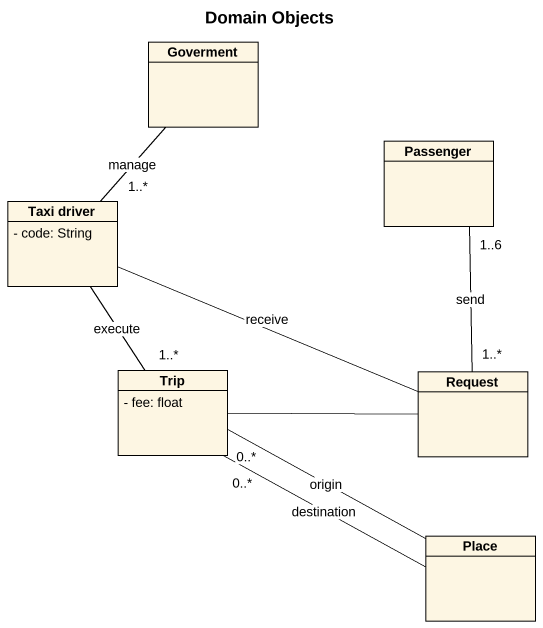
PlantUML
@startuml
title Domain Objects
hide circle
hide empty members
skinparam classAttributeIconSize 0
class Goverment
class Passenger
class "Taxi driver" as Taxi_driver {
  - code: String
}
class Trip {
  - fee: float
}
class Request
class Place
Goverment -- "1..*" Taxi_driver : manage
Passenger "1..6" -- "1..*" Request : send
Trip "1..*" -up- Taxi_driver : execute
Trip -right- Request
Request -left- Taxi_driver : receive
Place -left- "0..*" Trip : destination
Place -left- "0..*" Trip : origin
@enduml
